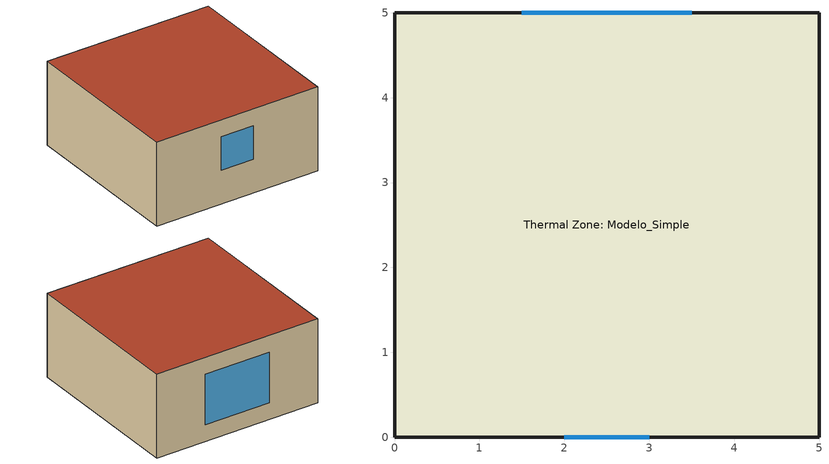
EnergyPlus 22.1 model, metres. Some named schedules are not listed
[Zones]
Thermal Zone: Modelo_Simple
 floor ground (Piso): 5,5 5,0 0,0 0,5 z0
 wall outside (Muros): 5,0 5,5 0,5 0,0 5,0 z0:2.5
 window (Ventana): 2,0 3,0 z1:2; 3.5,5 1.5,5 z0.5:2
 roof outside (Techo): 5,0 5,5 0,5 0,0 z2.5
[Building]
Building 1: North Axis {deg}=0; Terrain=City; Loads Convergence Tolerance Value {W}=0.04; Temperature Convergence Tolerance Value {deltaC}=0.4; Solar Distribution=FullInteriorAndExteriorWithReflections; Maximum Number of Warmup Days=25; Minimum Number of Warmup Days=3
[Site:Location]
Mendoza: Latitude {deg}=-32.895; Longitude {deg}=-68.872; Time Zone {hr}=-3; Elevation {m}=676
[WindowMaterial:Gas]
aire_ventana: Gas Type=Air; Thickness {m}=0.012
[Construction]
Internal Mass: Ladrillo
Ventana_Sombra: Window Material Blind 1, Clear 3mm, aire_ventana, Clear 3mm
Ventana: Clear 3mm, aire_ventana, Clear 3mm
Muros: Rev_ext, Poliestireno_5cm, Ladrillo, Rev_int
Techo: Membrana_Gtxt, Poliestireno_5cm, Poliestireno_5cm, LosaHA
Piso: Contrapiso, Piso_Madera
[Material]
Name | Roughness | Thickness {m} | Conductivity {W/m-K} | Density {kg/m3} | Specific Heat {J/kg-K} | Thermal Absorptance | Solar Absorptance | Visible Absorptance
Rev_int | Rough | 0.025 | 0.93 | 1900 | 1050 | 0.93 | 0.3 | 0.7
Ladrillo | MediumRough | 0.16 | 0.91 | 1800 | 880 | 0.9 | 0.3 | 0.3
Poliestireno_5cm | VerySmooth | 0.05 | 0.035 | 20 | 1674 | 0.9 | 0.3 | 0.3
Membrana_Gtxt | Smooth | 0.005 | 0.17 | 1200 | 1670 | 0.9 | 0.3 | 0.7
LosaHA | Rough | 0.18 | 1.16 | 2000 | 1000 | 0.93 | 0.3 | 0.7
Contrapiso | Rough | 0.02 | 1.16 | 2000 | 1000 | 0.93 | 0.3 | 0.7
Piso_Madera | MediumSmooth | 0.02 | 0.34 | 1200 | 1380 | 0.9 | 0.7 | 0.7
Rev_ext | Rough | 0.025 | 1.16 | 1900 | 1050 | 0.93 | 0.3 | 0.7
[WindowMaterial:Blind]
Window Material Blind 1: Slat Orientation=Horizontal; Slat Width {m}=0.025; Slat Separation {m}=0.01875; Slat Thickness {m}=0.001; Slat Angle {deg}=45; Slat Conductivity {W/m-K}=0.1; Slat Beam Solar Transmittance=0; Front Side Slat Beam Solar Reflectance=0.7; Back Side Slat Beam Solar Reflectance=0.7; Slat Diffuse Solar Transmittance=0; Front Side Slat Diffuse Solar Reflectance=0.7; Back Side Slat Diffuse Solar Reflectance=0.7; Slat Beam Visible Transmittance=0; Front Side Slat Beam Visible Reflectance=0.5; Back Side Slat Beam Visible Reflectance=0.5; Slat Diffuse Visible Transmittance=0; Front Side Slat Diffuse Visible Reflectance=0.5; Back Side Slat Diffuse Visible Reflectance=0.5; Slat Infrared Hemispherical Transmittance=0; Front Side Slat Infrared Hemispherical Emissivity=0.9; Back Side Slat Infrared Hemispherical Emissivity=0.9; Blind to Glass Distance {m}=0.05; Blind Top Opening Multiplier=0.5; Blind Bottom Opening Multiplier=0.5; Blind Left Side Opening Multiplier=0; Blind Right Side Opening Multiplier=0; Minimum Slat Angle {deg}=0; Maximum Slat Angle {deg}=180
[WindowMaterial:Glazing]
Clear 3mm: Optical Data Type=SpectralAverage; Thickness {m}=0.003; Solar Transmittance at Normal Incidence=0.837; Front Side Solar Reflectance at Normal Incidence=0.075; Back Side Solar Reflectance at Normal Incidence=0; Visible Transmittance at Normal Incidence=0.898; Front Side Visible Reflectance at Normal Incidence=0.081; Back Side Visible Reflectance at Normal Incidence=0; Infrared Transmittance at Normal Incidence=0; Front Side Infrared Hemispherical Emissivity=0.84; Back Side Infrared Hemispherical Emissivity=0.84; Conductivity {W/m-K}=0.9; Dirt Correction Factor for Solar and Visible Transmittance=1; Solar Diffusing=No
[InternalMass]
internal_mass: Construction=Internal Mass; Zone or ZoneList=Thermal Zone: Modelo_Simple; Surface Area {m2}=5
[ThermostatSetpoint:DualSetpoint]
Dual_temp_sp: Heating Setpoint Temperature Schedule=Control_C; Cooling Setpoint Temperature Schedule=Control_R
[People]
People: Zone or ZoneList or Space or SpaceList=Thermal Zone: Modelo_Simple; Number of People Schedule=number_people; Number of People Calculation Method=People; Number of People=1; Fraction Radiant=0.3; Sensible Heat Fraction=autocalculate; Activity Level Schedule=Activity_person; Carbon Dioxide Generation Rate {m3/s-W}=3.82e-08; Enable ASHRAE 55 Comfort Warnings=No; Mean Radiant Temperature Calculation Type=SurfaceWeighted; Surface Name/Angle Factor List=MURO_NORTE; Work Efficiency Schedule=Work Efficiency; Clothing Insulation Calculation Method=DynamicClothingModelASHRAE55; Air Velocity Schedule=Air_velocity; Thermal Comfort Model 1 Type=Fanger
[ZoneHVAC:IdealLoadsAirSystem] Maximum Heating Supply Air Temperature {C}=50; Minimum Cooling Supply Air Temperature {C}=0; Maximum Heating Supply Air Humidity Ratio {kgWater/kgDryAir}=0.0156; Minimum Cooling Supply Air Humidity Ratio {kgWater/kgDryAir}=0.0077; Heating Limit=LimitCapacity; Maximum Sensible Heating Capacity {W}=1000; Cooling Limit=LimitCapacity; Maximum Total Cooling Capacity {W}=1000; Dehumidification Control Type=ConstantSupplyHumidityRatio; Humidification Control Type=ConstantSupplyHumidityRatio
Calefaccion; Refrigeracion
[WindowShadingControl]
ShadingControl: Zone=Thermal Zone: Modelo_Simple; Shading Type=ExteriorBlind; Construction with Shading=Ventana_Sombra; Shading Control Type=OnIfScheduleAllows; Schedule=Shadow_Control; Shading Control Is Scheduled=Yes; Glare Control Is Active=No; Type of Slat Angle Control for Blinds=FixedSlatAngle; Multiple Surface Control Type=Sequential; Fenestration Surface 1=Zn001:Wall001:Win001
[ZoneInfiltration:DesignFlowRate]
Infiltraciones: Zone or ZoneList=Thermal Zone: Modelo_Simple; Schedule=Always On; Design Flow Rate Calculation Method=AirChanges/Hour; Air Changes per Hour {1/hr}=2; Constant Term Coefficient=1
[Zone equipment]
Thermal Zone: Modelo_Simple: Refrigeracion, Calefaccion
[ZoneControl:Thermostat]
Termostato: Zone or ZoneList=Thermal Zone: Modelo_Simple; Control Type Schedule=ZONE CONTROL TYPE SCHED; Control 1=Dual_temp_sp
[Zone]
Thermal Zone: Modelo_Simple: 0, 0, 0
[Schedule:Compact]
number_people; Always On: Through: 12/31, For: Alldays, Until: 24:00, 1
Work Efficiency: Through: 12/31, For: Alldays, Until: 24:00, 0
Air_velocity: Through: 12/31, For: Alldays, Until: 7:00, .7, Until 15:00, 0, Until 19:00, .5, Until 24:00, .7
Activity_person: Through: 12/31, For: Alldays, Until: 7:00, 72, Until 21:00, 126, Until 24:00, 72
ZONE CONTROL TYPE SCHED: Through: 3/31, For: Alldays, Until: 24:00, 4, Through: 9/30, For: Alldays, Until: 24:00, 4, Through: 12/31, For: Alldays, Until: 24:00, 4
[Schedule:File] Column Number=2; Rows to Skip at Top=1; Number of Hours of Data=8760; Column Separator=Comma; Interpolate to Timestep=No; Minutes per Item=3; Adjust Schedule for Daylight Savings=Yes
Name | File
Control_C | C:\Users\grhen\Documents\GitHub\EP_RLlib\EP_IDF_Configuration\Control_C.csv
Control_R | C:\Users\grhen\Documents\GitHub\EP_RLlib\EP_IDF_Configuration\Control_R.csv
Shadow_Control | C:\Users\grhen\Documents\GitHub\EP_RLlib\EP_IDF_Configuration\RL_Control_Sch_0.csv
[AirflowNetwork:SimulationControl]
Flujo_Control: AirflowNetwork Control=NoMultizoneOrDistribution; Wind Pressure Coefficient Type=SurfaceAverageCalculation; Building Type=LowRise; Maximum Number of Iterations=500; Initialization Type=ZeroNodePressures; Relative Airflow Convergence Tolerance=0.0001; Absolute Airflow Convergence Tolerance {kg/s}=0.000001; Convergence Acceleration Limit=-.5; Ratio of Building Width Along Short Axis to Width Along Long Axis=1; Height Dependence of External Node Temperature=No; Solver=SkylineLU
[AirflowNetwork:MultiZone:Surface] Leakage Component=SimpleOpening; Window/Door Opening Factor, or Crack Factor=1; Ventilation Control Mode=Constant; Indoor and Outdoor Temperature Difference Upper Limit for Minimum Venting Open Factor {deltaC}=100; Indoor and Outdoor Enthalpy Difference Upper Limit for Minimum Venting Open Factor {deltaJ/kg}=300000; Equivalent Rectangle Method=PolygonHeight; Equivalent Rectangle Aspect Ratio=1
Name | Venting Availability Schedule
Zn001:Wall001:Win001 | VentN_Control
Zn001:Wall002:Win001 | VentS_Control
[AirflowNetwork:MultiZone:Component:SimpleOpening]
SimpleOpening: Air Mass Flow Coefficient When Opening is Closed {kg/s-m}=0.001; Air Mass Flow Exponent When Opening is Closed=0.65; Minimum Density Difference for Two-Way Flow {kg/m3}=0.0001; Discharge Coefficient=1
[AirflowNetwork:MultiZone:Zone]
Thermal Zone: Modelo_Simple: Ventilation Control Mode=Constant; Indoor and Outdoor Temperature Difference Upper Limit for Minimum Venting Open Factor {deltaC}=100; Indoor and Outdoor Enthalpy Difference Upper Limit for Minimum Venting Open Factor {deltaJ/kg}=300000; Single Sided Wind Pressure Coefficient Algorithm=Standard; Facade Width {m}=10
